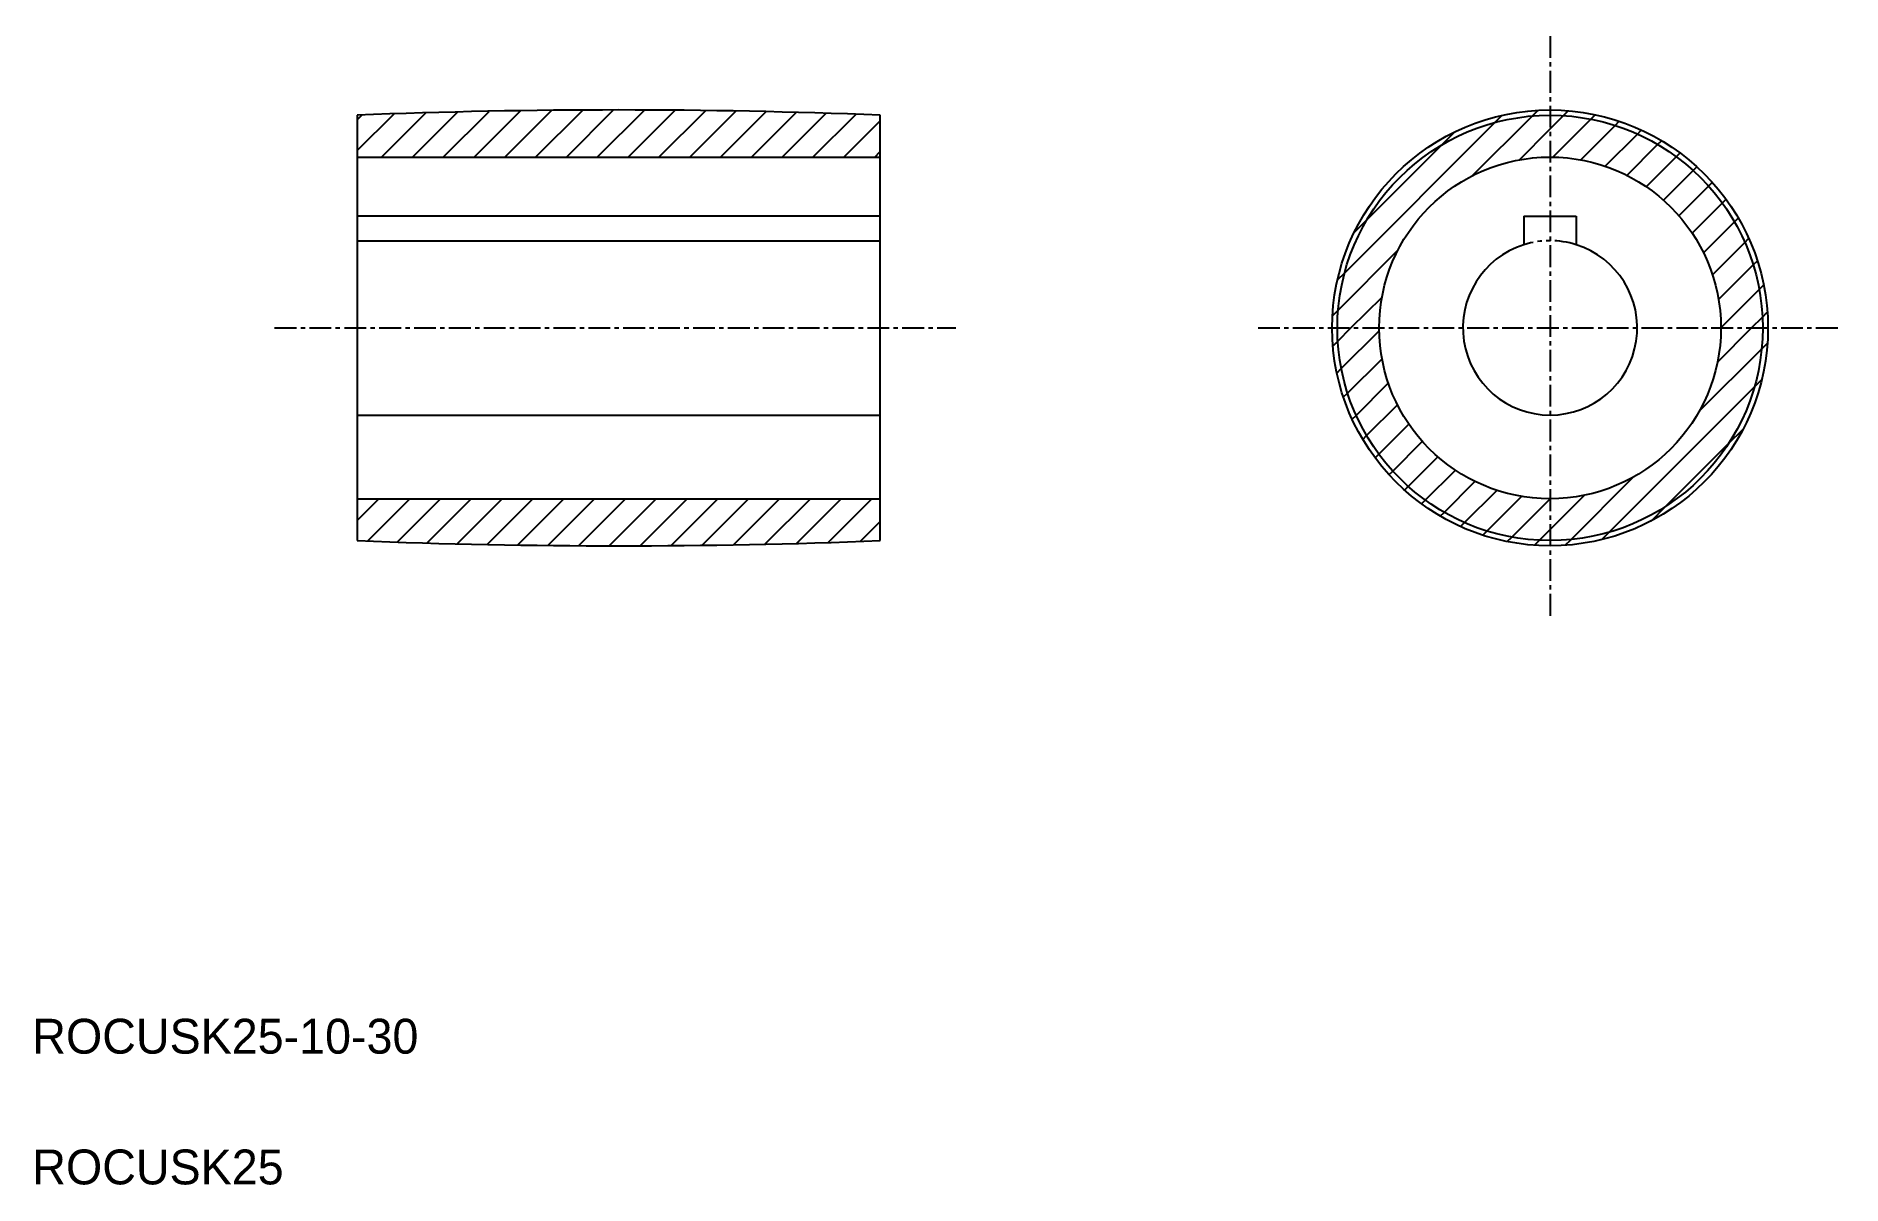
# Model space of a CAD drawing. Extents: x 5 to 109, y 5 to 71.
import ezdxf

# ---------------------------------------------------------------- set-up
doc = ezdxf.new("R2010")
doc.units = 0
doc.linetypes.add('CENTER', pattern=[2, 1.25, -0.25, 0.25, -0.25])
doc.linetypes.add('PHANTOM', pattern=[2.5, 1.25, -0.25, 0.25, -0.25, 0.25, -0.25])
doc.layers.get('0').update_dxf_attribs({"linetype": 'CONTINUOUS'})
doc.layers.add('CENTER', color=1, linetype='CENTER')

# ---------------------------------------------------------------- blocks, each defined once
blk = doc.blocks.new('*X5')
at = {"color": 0, "linetype": 'CONTINUOUS'}
for p, q in [((23.64, 64.3), (25.75, 66.4)), ((23.64, 66.06), (23.91, 66.34)), ((25.03, 63.93), (27.57, 66.46)), ((26.8, 63.93), (29.39, 66.51)), ((28.57, 63.93), (31.2, 66.55)), ((30.34, 63.93), (33, 66.58)), ((32.11, 63.93), (34.79, 66.61)), ((33.87, 63.93), (36.57, 66.62)), ((35.64, 63.93), (38.34, 66.63)), ((37.41, 63.93), (40.11, 66.62)), ((39.18, 63.93), (41.86, 66.61)), ((40.94, 63.93), (43.61, 66.59)), ((42.71, 63.93), (45.35, 66.57)), ((44.48, 63.93), (47.08, 66.53)), ((46.25, 63.93), (48.81, 66.49)), ((48.02, 63.93), (50.53, 66.44)), ((49.78, 63.93), (52.24, 66.38)), ((88.89, 65.91), (89.3, 66.32)), ((91.03, 66.28), (91.35, 66.61)), ((92.06, 65.54), (92.82, 66.3)), ((92.82, 66.3), (93.1, 66.58)), ((94.39, 66.1), (94.64, 66.36)), ((51.55, 63.93), (53.64, 66.01)), ((80.28, 57.29), (88.89, 65.91)), ((85.83, 64.62), (86.57, 65.36)), ((87.6, 62.86), (91.03, 66.28)), ((90.28, 63.76), (92.06, 65.54)), ((92.21, 63.92), (94.39, 66.1)), ((93.82, 63.77), (95.79, 65.74)), ((95.79, 65.74), (96.03, 65.98)), ((97.07, 65.25), (97.29, 65.47)), ((53.32, 63.93), (53.64, 64.24)), ((81.57, 60.35), (85.83, 64.62)), ((95.22, 63.4), (97.07, 65.25)), ((96.47, 62.88), (98.23, 64.65)), ((98.23, 64.65), (98.45, 64.87)), ((97.58, 62.22), (99.3, 63.94)), ((99.3, 63.94), (99.51, 64.16)), ((100.27, 63.15), (100.48, 63.36)), ((98.57, 61.45), (100.27, 63.15)), ((99.45, 60.56), (101.15, 62.26)), ((101.15, 62.26), (101.36, 62.47)), ((100.21, 59.56), (101.94, 61.28)), ((101.94, 61.28), (102.15, 61.49)), ((80.83, 59.61), (81.57, 60.35)), ((100.86, 58.43), (102.63, 60.21)), ((102.63, 60.21), (102.85, 60.43)), ((103.23, 59.03), (103.45, 59.26)), ((79.9, 55.15), (83.33, 58.58)), ((101.37, 57.18), (103.23, 59.03)), ((79.86, 56.88), (80.28, 57.29)), ((101.72, 55.76), (103.71, 57.75)), ((103.71, 57.75), (103.95, 57.98)), ((101.86, 54.13), (104.06, 56.33)), ((104.06, 56.33), (104.31, 56.58)), ((79.58, 54.83), (79.9, 55.15)), ((80.64, 54.13), (82.42, 55.9)), ((104.24, 54.74), (104.52, 55.03)), ((79.88, 53.36), (80.64, 54.13)), ((80.08, 51.8), (82.26, 53.97)), ((101.66, 52.16), (103.62, 54.13)), ((103.62, 54.13), (104.24, 54.74)), ((79.6, 53.08), (79.88, 53.36)), ((100.61, 49.35), (104.2, 52.93)), ((104.2, 52.93), (104.53, 53.26)), ((79.83, 51.54), (80.08, 51.8)), ((80.44, 50.39), (82.42, 52.36)), ((80.93, 49.11), (82.78, 50.96)), ((103.78, 50.75), (104.2, 51.17)), ((80.2, 50.15), (80.44, 50.39)), ((95.44, 42.4), (103.78, 50.75)), ((80.71, 48.89), (80.93, 49.11)), ((81.54, 47.95), (83.3, 49.72)), ((81.32, 47.73), (81.54, 47.95)), ((82.24, 46.88), (83.96, 48.6)), ((102.3, 47.5), (103.13, 48.33)), ((82.02, 46.67), (82.24, 46.88)), ((83.04, 45.91), (84.73, 47.61)), ((83.92, 45.03), (85.62, 46.73)), ((98.68, 43.88), (102.3, 47.5)), ((82.82, 45.7), (83.04, 45.91)), ((84.9, 44.24), (86.63, 45.97)), ((83.71, 44.82), (83.92, 45.03)), ((85.98, 43.55), (87.75, 45.32)), ((87.15, 42.96), (89.01, 44.81)), ((93.25, 41.98), (96.83, 45.57)), ((23.64, 43.08), (24.88, 44.33)), ((24.22, 41.9), (26.65, 44.33)), ((25.93, 41.84), (28.42, 44.33)), ((27.64, 41.79), (30.18, 44.33)), ((29.37, 41.74), (31.95, 44.33)), ((31.09, 41.7), (33.72, 44.33)), ((32.83, 41.67), (35.49, 44.33)), ((34.58, 41.65), (37.25, 44.33)), ((36.33, 41.63), (39.02, 44.33)), ((38.09, 41.63), (40.79, 44.33)), ((39.86, 41.63), (42.56, 44.33)), ((41.64, 41.64), (44.33, 44.33)), ((43.42, 41.66), (46.09, 44.33)), ((45.22, 41.68), (47.86, 44.33)), ((47.02, 41.72), (49.63, 44.33)), ((48.84, 41.76), (51.4, 44.33)), ((50.66, 41.82), (53.16, 44.33)), ((84.69, 44.03), (84.9, 44.24)), ((85.76, 43.33), (85.98, 43.55)), ((88.44, 42.47), (90.42, 44.46)), ((89.86, 42.13), (92.06, 44.33)), ((92.06, 42.56), (94.02, 44.52)), ((97.85, 43.05), (98.68, 43.88)), ((52.49, 41.88), (53.64, 43.03)), ((86.92, 42.73), (87.15, 42.96)), ((88.2, 42.24), (88.44, 42.47)), ((91.44, 41.94), (92.06, 42.56)), ((89.6, 41.87), (89.86, 42.13)), ((91.16, 41.66), (91.44, 41.94)), ((92.92, 41.66), (93.25, 41.98)), ((95.01, 41.98), (95.44, 42.4))]:
    blk.add_line(p, q, dxfattribs=at)

msp = doc.modelspace()

# ---------------------------------------------------------------- linework, layer by layer
at = {"color": 7, "linetype": 'CONTINUOUS'}
for p, q in [((23.64, 66.33), (23.64, 41.93)), ((53.64, 41.93), (53.64, 66.33)), ((23.64, 63.93), (53.64, 63.93)), ((53.64, 60.53), (23.64, 60.53)), ((23.64, 60.38), (23.64, 60.38)), ((90.56, 60.53), (93.56, 60.53)), ((90.56, 60.53), (90.56, 58.9)), ((93.56, 60.53), (93.56, 58.9)), ((23.64, 59.13), (53.64, 59.13)), ((23.64, 49.13), (53.64, 49.13)), ((23.64, 47.88), (23.64, 47.88)), ((23.64, 44.33), (53.64, 44.33))]:
    msp.add_line(p, q, dxfattribs=at)
msp.add_line((23.64, 54.13), (23.64, 54.13))
for radius in [12.5, 12.2, 9.8]:
    msp.add_circle((92.06, 54.13), radius, dxfattribs=at)
for centre, radius, start, end in [((38.64, -308.52), 375.15, 87.7085, 92.2915), ((92.06, 54.13), 5, 107.4576, 72.5424), ((38.64, 416.78), 375.15, 267.7085, 272.2915)]:
    msp.add_arc(centre, radius, start, end, dxfattribs=at)
at = {"color": 3, "linetype": 'PHANTOM'}
msp.add_arc((92.06, 54.13), 5, 72.5424, 107.4576, dxfattribs=at)
at = {"layer": 'CENTER', "color": 1, "linetype": 'CENTER'}
for p, q in [((92.06, 70.87), (92.06, 37.38)), ((18.9, 54.13), (57.97, 54.13)), ((75.31, 54.13), (108.8, 54.13))]:
    msp.add_line(p, q, dxfattribs=at)

# ---------------------------------------------------------------- block references
at = {"color": 3, "linetype": 'CONTINUOUS'}
msp.add_blockref('*X5', (0, 0), dxfattribs=at)

# ---------------------------------------------------------------- texts
at = {"color": 7, "linetype": 'CONTINUOUS'}
for s, p in [('ROCUSK25-10-30', (5, 12.5)), ('ROCUSK25', (5, 5))]:
    msp.add_text(s, height=2, dxfattribs=at).set_placement(p)

doc.saveas('drawing.dxf')
